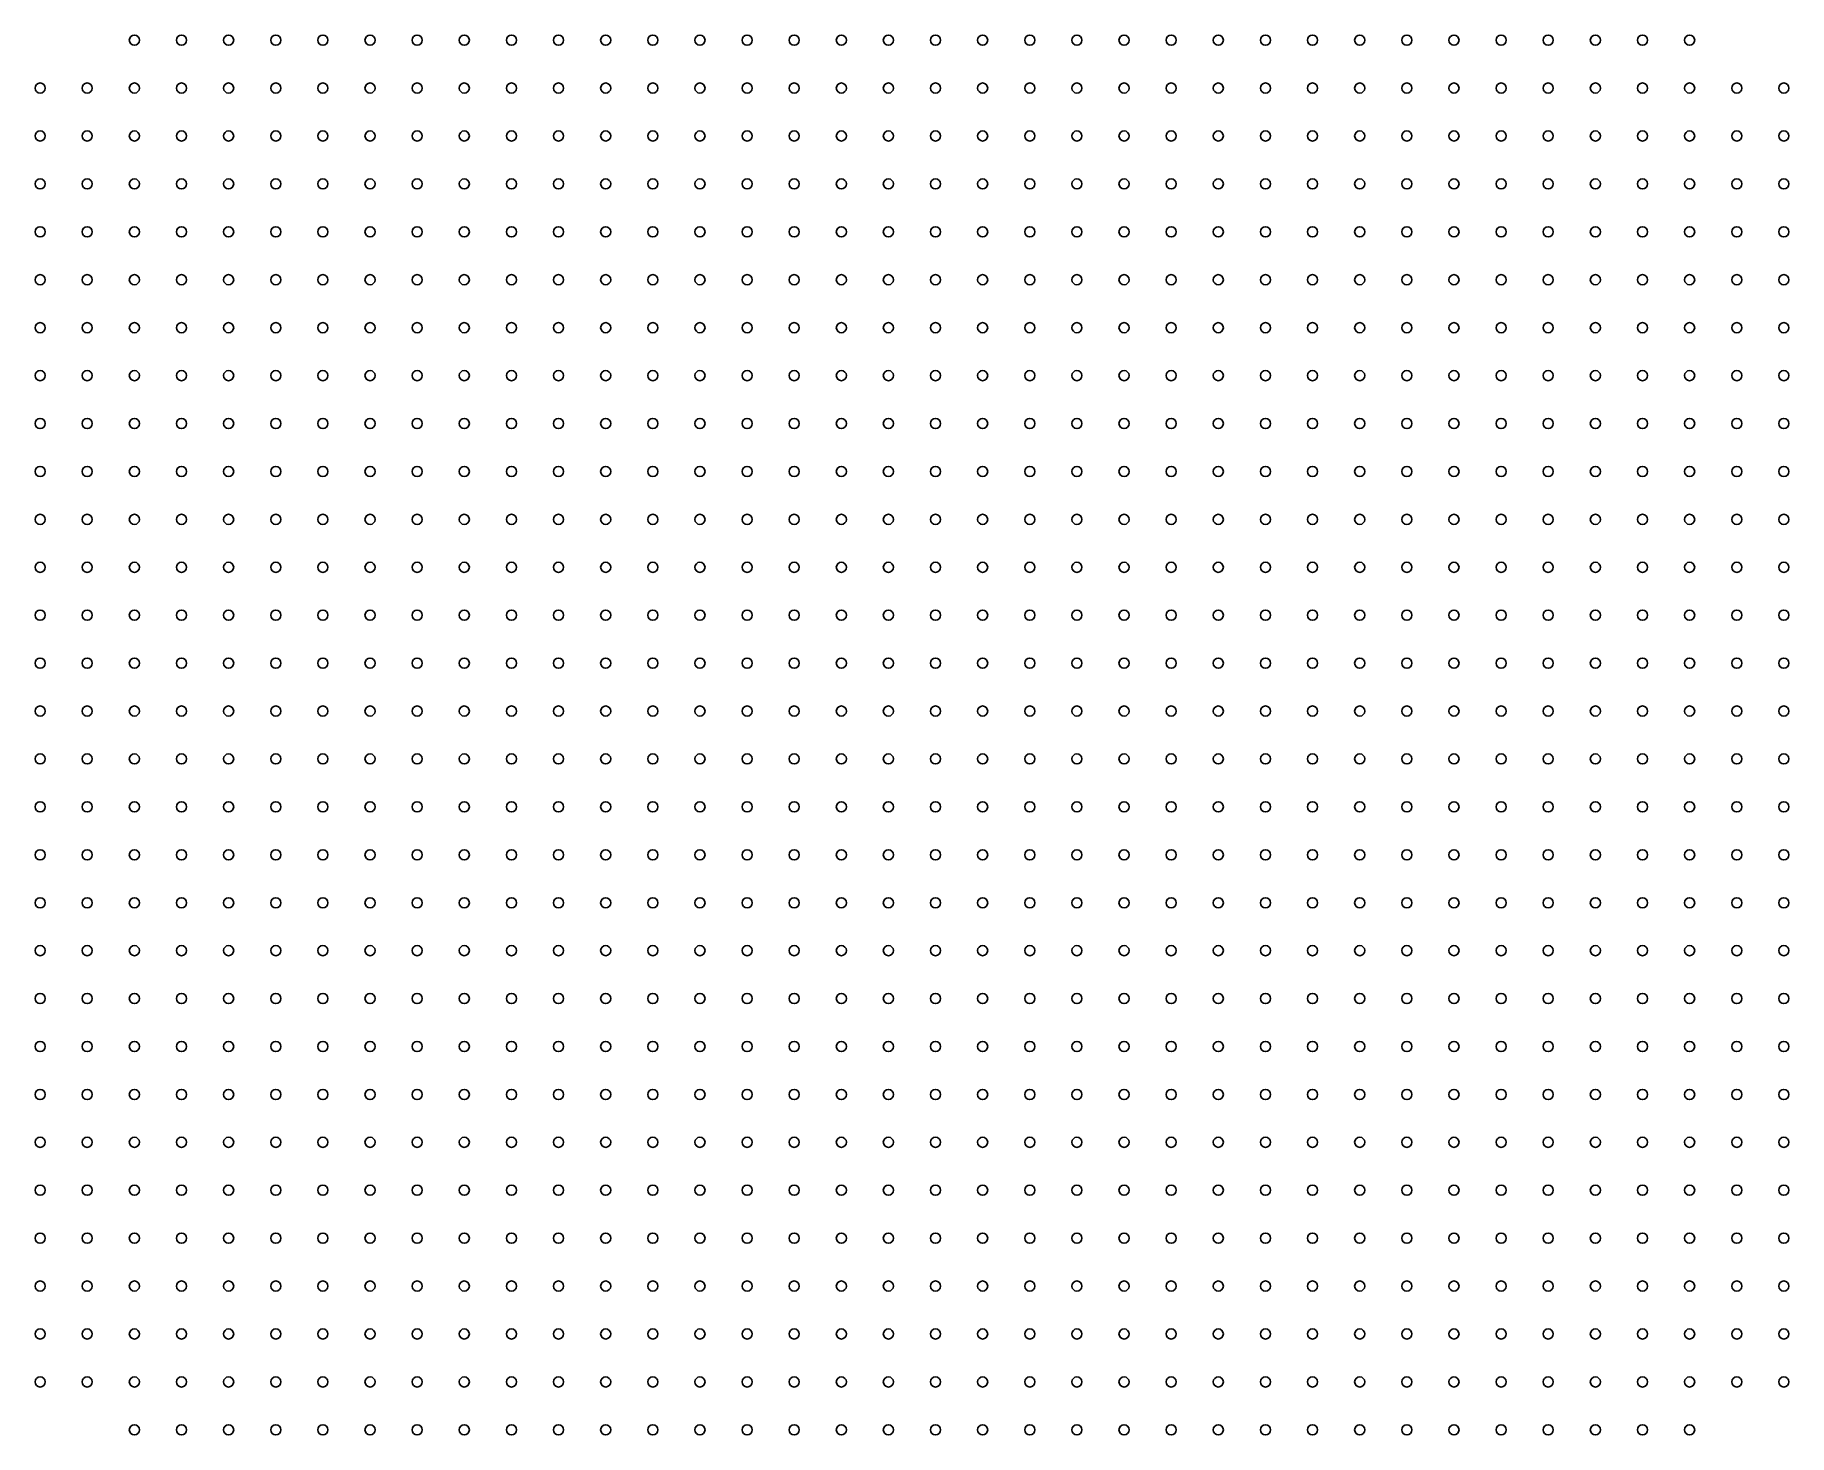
# Model space of a CAD drawing. Header units: inches. Extents: x 1 to 22.6, y 1.2 to 18.4.
import ezdxf

# ---------------------------------------------------------------- set-up
doc = ezdxf.new("R2010")
doc.units = ezdxf.units.IN
doc.header["$MEASUREMENT"] = 0
doc.layers.add('Default', color=18, linetype='Continuous', true_color=0x000000)

msp = doc.modelspace()

# ---------------------------------------------------------------- linework, layer by layer
at = {"layer": 'Default'}
for centre in [(2.18, 18.386), (2.761, 18.386), (3.342, 18.386), (3.923, 18.386), (4.504, 18.386), (5.085, 18.386), (5.666, 18.386), (6.247, 18.386), (6.828, 18.386), (7.409, 18.386), (7.99, 18.386), (8.571, 18.386), (9.152, 18.386), (9.733, 18.386), (10.314, 18.386), (10.895, 18.386), (11.475, 18.386), (12.056, 18.386), (12.637, 18.386), (13.218, 18.386), (13.799, 18.386), (14.38, 18.386), (14.961, 18.386), (15.542, 18.386), (16.123, 18.386), (16.704, 18.386), (17.285, 18.386), (17.866, 18.386), (18.447, 18.386), (19.028, 18.386), (19.609, 18.386), (20.19, 18.386), (20.771, 18.386), (21.352, 18.386), (1.018, 17.796), (1.599, 17.796), (2.18, 17.796), (2.761, 17.796), (3.342, 17.796), (3.923, 17.796), (4.504, 17.796), (5.085, 17.796), (5.666, 17.796), (6.247, 17.796), (6.828, 17.796), (7.409, 17.796), (7.99, 17.796), (8.571, 17.796), (9.152, 17.796), (9.733, 17.796), (10.314, 17.796), (10.895, 17.796), (11.475, 17.796), (12.056, 17.796), (12.637, 17.796), (13.218, 17.796), (13.799, 17.796), (14.38, 17.796), (14.961, 17.796), (15.542, 17.796), (16.123, 17.796), (16.704, 17.796), (17.285, 17.796), (17.866, 17.796), (18.447, 17.796), (19.028, 17.796), (19.609, 17.796), (20.19, 17.796), (20.771, 17.796), (21.352, 17.796), (21.933, 17.796), (22.513, 17.796), (1.018, 17.205), (1.599, 17.205), (2.18, 17.205), (2.761, 17.205), (3.342, 17.205), (3.923, 17.205), (4.504, 17.205), (5.085, 17.205), (5.666, 17.205), (6.247, 17.205), (6.828, 17.205), (7.409, 17.205), (7.99, 17.205), (8.571, 17.205), (9.152, 17.205), (9.733, 17.205), (10.314, 17.205), (10.895, 17.205), (11.475, 17.205), (12.056, 17.205), (12.637, 17.205), (13.218, 17.205), (13.799, 17.205), (14.38, 17.205), (14.961, 17.205), (15.542, 17.205), (16.123, 17.205), (16.704, 17.205), (17.285, 17.205), (17.866, 17.205), (18.447, 17.205), (19.028, 17.205), (19.609, 17.205), (20.19, 17.205), (20.771, 17.205), (21.352, 17.205), (21.933, 17.205), (22.513, 17.205), (1.018, 16.614), (1.599, 16.614), (2.18, 16.614), (2.761, 16.614), (3.342, 16.614), (3.923, 16.614), (4.504, 16.614), (5.085, 16.614), (5.666, 16.614), (6.247, 16.614), (6.828, 16.614), (7.409, 16.614), (7.99, 16.614), (8.571, 16.614), (9.152, 16.614), (9.733, 16.614), (10.314, 16.614), (10.895, 16.614), (11.475, 16.614), (12.056, 16.614), (12.637, 16.614), (13.218, 16.614), (13.799, 16.614), (14.38, 16.614), (14.961, 16.614), (15.542, 16.614), (16.123, 16.614), (16.704, 16.614), (17.285, 16.614), (17.866, 16.614), (18.447, 16.614), (19.028, 16.614), (19.609, 16.614), (20.19, 16.614), (20.771, 16.614), (21.352, 16.614), (21.933, 16.614), (22.513, 16.614), (1.018, 16.024), (1.599, 16.024), (2.18, 16.024), (2.761, 16.024), (3.342, 16.024), (3.923, 16.024), (4.504, 16.024), (5.085, 16.024), (5.666, 16.024), (6.247, 16.024), (6.828, 16.024), (7.409, 16.024), (7.99, 16.024), (8.571, 16.024), (9.152, 16.024), (9.733, 16.024), (10.314, 16.024), (10.895, 16.024), (11.475, 16.024), (12.056, 16.024), (12.637, 16.024), (13.218, 16.024), (13.799, 16.024), (14.38, 16.024), (14.961, 16.024), (15.542, 16.024), (16.123, 16.024), (16.704, 16.024), (17.285, 16.024), (17.866, 16.024), (18.447, 16.024), (19.028, 16.024), (19.609, 16.024), (20.19, 16.024), (20.771, 16.024), (21.352, 16.024), (21.933, 16.024), (22.513, 16.024), (1.018, 15.433), (1.599, 15.433), (2.18, 15.433), (2.761, 15.433), (3.342, 15.433), (3.923, 15.433), (4.504, 15.433), (5.085, 15.433), (5.666, 15.433), (6.247, 15.433), (6.828, 15.433), (7.409, 15.433), (7.99, 15.433), (8.571, 15.433), (9.152, 15.433), (9.733, 15.433), (10.314, 15.433), (10.895, 15.433), (11.475, 15.433), (12.056, 15.433), (12.637, 15.433), (13.218, 15.433), (13.799, 15.433), (14.38, 15.433), (14.961, 15.433), (15.542, 15.433), (16.123, 15.433), (16.704, 15.433), (17.285, 15.433), (17.866, 15.433), (18.447, 15.433), (19.028, 15.433), (19.609, 15.433), (20.19, 15.433), (20.771, 15.433), (21.352, 15.433), (21.933, 15.433), (22.513, 15.433), (1.018, 14.842), (1.599, 14.842), (2.18, 14.842), (2.761, 14.842), (3.342, 14.842), (3.923, 14.842), (4.504, 14.842), (5.085, 14.842), (5.666, 14.842), (6.247, 14.842), (6.828, 14.842), (7.409, 14.842), (7.99, 14.842), (8.571, 14.842), (9.152, 14.842), (9.733, 14.842), (10.314, 14.842), (10.895, 14.842), (11.475, 14.842), (12.056, 14.842), (12.637, 14.842), (13.218, 14.842), (13.799, 14.842), (14.38, 14.842), (14.961, 14.842), (15.542, 14.842), (16.123, 14.842), (16.704, 14.842), (17.285, 14.842), (17.866, 14.842), (18.447, 14.842), (19.028, 14.842), (19.609, 14.842), (20.19, 14.842), (20.771, 14.842), (21.352, 14.842), (21.933, 14.842), (22.513, 14.842), (1.018, 14.251), (1.599, 14.251), (2.18, 14.251), (2.761, 14.251), (3.342, 14.251), (3.923, 14.251), (4.504, 14.251), (5.085, 14.251), (5.666, 14.251), (6.247, 14.251), (6.828, 14.251), (7.409, 14.251), (7.99, 14.251), (8.571, 14.251), (9.152, 14.251), (9.733, 14.251), (10.314, 14.251), (10.895, 14.251), (11.475, 14.251), (12.056, 14.251), (12.637, 14.251), (13.218, 14.251), (13.799, 14.251), (14.38, 14.251), (14.961, 14.251), (15.542, 14.251), (16.123, 14.251), (16.704, 14.251), (17.285, 14.251), (17.866, 14.251), (18.447, 14.251), (19.028, 14.251), (19.609, 14.251), (20.19, 14.251), (20.771, 14.251), (21.352, 14.251), (21.933, 14.251), (22.513, 14.251), (1.018, 13.661), (1.599, 13.661), (2.18, 13.661), (2.761, 13.661), (3.342, 13.661), (3.923, 13.661), (4.504, 13.661), (5.085, 13.661), (5.666, 13.661), (6.247, 13.661), (6.828, 13.661), (7.409, 13.661), (7.99, 13.661), (8.571, 13.661), (9.152, 13.661), (9.733, 13.661), (10.314, 13.661), (10.895, 13.661), (11.475, 13.661), (12.056, 13.661), (12.637, 13.661), (13.218, 13.661), (13.799, 13.661), (14.38, 13.661), (14.961, 13.661), (15.542, 13.661), (16.123, 13.661), (16.704, 13.661), (17.285, 13.661), (17.866, 13.661), (18.447, 13.661), (19.028, 13.661), (19.609, 13.661), (20.19, 13.661), (20.771, 13.661), (21.352, 13.661), (21.933, 13.661), (22.513, 13.661), (1.018, 13.07), (1.599, 13.07), (2.18, 13.07), (2.761, 13.07), (3.342, 13.07), (3.923, 13.07), (4.504, 13.07), (5.085, 13.07), (5.666, 13.07), (6.247, 13.07), (6.828, 13.07), (7.409, 13.07), (7.99, 13.07), (8.571, 13.07), (9.152, 13.07), (9.733, 13.07), (10.314, 13.07), (10.895, 13.07), (11.475, 13.07), (12.056, 13.07), (12.637, 13.07), (13.218, 13.07), (13.799, 13.07), (14.38, 13.07), (14.961, 13.07), (15.542, 13.07), (16.123, 13.07), (16.704, 13.07), (17.285, 13.07), (17.866, 13.07), (18.447, 13.07), (19.028, 13.07), (19.609, 13.07), (20.19, 13.07), (20.771, 13.07), (21.352, 13.07), (21.933, 13.07), (22.513, 13.07), (1.018, 12.479), (1.599, 12.479), (2.18, 12.479), (2.761, 12.479), (3.342, 12.479), (3.923, 12.479), (4.504, 12.479), (5.085, 12.479), (5.666, 12.479), (6.247, 12.479), (6.828, 12.479), (7.409, 12.479), (7.99, 12.479), (8.571, 12.479), (9.152, 12.479), (9.733, 12.479), (10.314, 12.479), (10.895, 12.479), (11.475, 12.479), (12.056, 12.479), (12.637, 12.479), (13.218, 12.479), (13.799, 12.479), (14.38, 12.479), (14.961, 12.479), (15.542, 12.479), (16.123, 12.479), (16.704, 12.479), (17.285, 12.479), (17.866, 12.479), (18.447, 12.479), (19.028, 12.479), (19.609, 12.479), (20.19, 12.479), (20.771, 12.479), (21.352, 12.479), (21.933, 12.479), (22.513, 12.479), (1.018, 11.888), (1.599, 11.888), (2.18, 11.888), (2.761, 11.888), (3.342, 11.888), (3.923, 11.888), (4.504, 11.888), (5.085, 11.888), (5.666, 11.888), (6.247, 11.888), (6.828, 11.888), (7.409, 11.888), (7.99, 11.888), (8.571, 11.888), (9.152, 11.888), (9.733, 11.888), (10.314, 11.888), (10.895, 11.888), (11.475, 11.888), (12.056, 11.888), (12.637, 11.888), (13.218, 11.888), (13.799, 11.888), (14.38, 11.888), (14.961, 11.888), (15.542, 11.888), (16.123, 11.888), (16.704, 11.888), (17.285, 11.888), (17.866, 11.888), (18.447, 11.888), (19.028, 11.888), (19.609, 11.888), (20.19, 11.888), (20.771, 11.888), (21.352, 11.888), (21.933, 11.888), (22.513, 11.888), (1.018, 11.298), (1.599, 11.298), (2.18, 11.298), (2.761, 11.298), (3.342, 11.298), (3.923, 11.298), (4.504, 11.298), (5.085, 11.298), (5.666, 11.298), (6.247, 11.298), (6.828, 11.298), (7.409, 11.298), (7.99, 11.298), (8.571, 11.298), (9.152, 11.298), (9.733, 11.298), (10.314, 11.298), (10.895, 11.298), (11.475, 11.298), (12.056, 11.298), (12.637, 11.298), (13.218, 11.298), (13.799, 11.298), (14.38, 11.298), (14.961, 11.298), (15.542, 11.298), (16.123, 11.298), (16.704, 11.298), (17.285, 11.298), (17.866, 11.298), (18.447, 11.298), (19.028, 11.298), (19.609, 11.298), (20.19, 11.298), (20.771, 11.298), (21.352, 11.298), (21.933, 11.298), (22.513, 11.298), (1.018, 10.707), (1.599, 10.707), (2.18, 10.707), (2.761, 10.707), (3.342, 10.707), (3.923, 10.707), (4.504, 10.707), (5.085, 10.707), (5.666, 10.707), (6.247, 10.707), (6.828, 10.707), (7.409, 10.707), (7.99, 10.707), (8.571, 10.707), (9.152, 10.707), (9.733, 10.707), (10.314, 10.707), (10.895, 10.707), (11.475, 10.707), (12.056, 10.707), (12.637, 10.707), (13.218, 10.707), (13.799, 10.707), (14.38, 10.707), (14.961, 10.707), (15.542, 10.707), (16.123, 10.707), (16.704, 10.707), (17.285, 10.707), (17.866, 10.707), (18.447, 10.707), (19.028, 10.707), (19.609, 10.707), (20.19, 10.707), (20.771, 10.707), (21.352, 10.707), (21.933, 10.707), (22.513, 10.707), (1.018, 10.116), (1.599, 10.116), (2.18, 10.116), (2.761, 10.116), (3.342, 10.116), (3.923, 10.116), (4.504, 10.116), (5.085, 10.116), (5.666, 10.116), (6.247, 10.116), (6.828, 10.116), (7.409, 10.116), (7.99, 10.116), (8.571, 10.116), (9.152, 10.116), (9.733, 10.116), (10.314, 10.116), (10.895, 10.116), (11.475, 10.116), (12.056, 10.116), (12.637, 10.116), (13.218, 10.116), (13.799, 10.116), (14.38, 10.116), (14.961, 10.116), (15.542, 10.116), (16.123, 10.116), (16.704, 10.116), (17.285, 10.116), (17.866, 10.116), (18.447, 10.116), (19.028, 10.116), (19.609, 10.116), (20.19, 10.116), (20.771, 10.116), (21.352, 10.116), (21.933, 10.116), (22.513, 10.116), (1.018, 9.526), (1.599, 9.526), (2.18, 9.526), (2.761, 9.526), (3.342, 9.526), (3.923, 9.526), (4.504, 9.526), (5.085, 9.526), (5.666, 9.526), (6.247, 9.526), (6.828, 9.526), (7.409, 9.526), (7.99, 9.526), (8.571, 9.526), (9.152, 9.526), (9.733, 9.526), (10.314, 9.526), (10.895, 9.526), (11.475, 9.526), (12.056, 9.526), (12.637, 9.526), (13.218, 9.526), (13.799, 9.526), (14.38, 9.526), (14.961, 9.526), (15.542, 9.526), (16.123, 9.526), (16.704, 9.526), (17.285, 9.526), (17.866, 9.526), (18.447, 9.526), (19.028, 9.526), (19.609, 9.526), (20.19, 9.526), (20.771, 9.526), (21.352, 9.526), (21.933, 9.526), (22.513, 9.526), (1.018, 8.935), (1.599, 8.935), (2.18, 8.935), (2.761, 8.935), (3.342, 8.935), (3.923, 8.935), (4.504, 8.935), (5.085, 8.935), (5.666, 8.935), (6.247, 8.935), (6.828, 8.935), (7.409, 8.935), (7.99, 8.935), (8.571, 8.935), (9.152, 8.935), (9.733, 8.935), (10.314, 8.935), (10.895, 8.935), (11.475, 8.935), (12.056, 8.935), (12.637, 8.935), (13.218, 8.935), (13.799, 8.935), (14.38, 8.935), (14.961, 8.935), (15.542, 8.935), (16.123, 8.935), (16.704, 8.935), (17.285, 8.935), (17.866, 8.935), (18.447, 8.935), (19.028, 8.935), (19.609, 8.935), (20.19, 8.935), (20.771, 8.935), (21.352, 8.935), (21.933, 8.935), (22.513, 8.935), (1.018, 8.344), (1.599, 8.344), (2.18, 8.344), (2.761, 8.344), (3.342, 8.344), (3.923, 8.344), (4.504, 8.344), (5.085, 8.344), (5.666, 8.344), (6.247, 8.344), (6.828, 8.344), (7.409, 8.344), (7.99, 8.344), (8.571, 8.344), (9.152, 8.344), (9.733, 8.344), (10.314, 8.344), (10.895, 8.344), (11.475, 8.344), (12.056, 8.344), (12.637, 8.344), (13.218, 8.344), (13.799, 8.344), (14.38, 8.344), (14.961, 8.344), (15.542, 8.344), (16.123, 8.344), (16.704, 8.344), (17.285, 8.344), (17.866, 8.344), (18.447, 8.344), (19.028, 8.344), (19.609, 8.344), (20.19, 8.344), (20.771, 8.344), (21.352, 8.344), (21.933, 8.344), (22.513, 8.344), (1.018, 7.753), (1.599, 7.753), (2.18, 7.753), (2.761, 7.753), (3.342, 7.753), (3.923, 7.753), (4.504, 7.753), (5.085, 7.753), (5.666, 7.753), (6.247, 7.753), (6.828, 7.753), (7.409, 7.753), (7.99, 7.753), (8.571, 7.753), (9.152, 7.753), (9.733, 7.753), (10.314, 7.753), (10.895, 7.753), (11.475, 7.753), (12.056, 7.753), (12.637, 7.753), (13.218, 7.753), (13.799, 7.753), (14.38, 7.753), (14.961, 7.753), (15.542, 7.753), (16.123, 7.753), (16.704, 7.753), (17.285, 7.753), (17.866, 7.753), (18.447, 7.753), (19.028, 7.753), (19.609, 7.753), (20.19, 7.753), (20.771, 7.753), (21.352, 7.753), (21.933, 7.753), (22.513, 7.753), (1.018, 7.163), (1.599, 7.163), (2.18, 7.163), (2.761, 7.163), (3.342, 7.163), (3.923, 7.163), (4.504, 7.163), (5.085, 7.163), (5.666, 7.163), (6.247, 7.163), (6.828, 7.163), (7.409, 7.163), (7.99, 7.163), (8.571, 7.163), (9.152, 7.163), (9.733, 7.163), (10.314, 7.163), (10.895, 7.163), (11.475, 7.163), (12.056, 7.163), (12.637, 7.163), (13.218, 7.163), (13.799, 7.163), (14.38, 7.163), (14.961, 7.163), (15.542, 7.163), (16.123, 7.163), (16.704, 7.163), (17.285, 7.163), (17.866, 7.163), (18.447, 7.163), (19.028, 7.163), (19.609, 7.163), (20.19, 7.163), (20.771, 7.163), (21.352, 7.163), (21.933, 7.163), (22.513, 7.163), (1.018, 6.572), (1.599, 6.572), (2.18, 6.572), (2.761, 6.572), (3.342, 6.572), (3.923, 6.572), (4.504, 6.572), (5.085, 6.572), (5.666, 6.572), (6.247, 6.572), (6.828, 6.572), (7.409, 6.572), (7.99, 6.572), (8.571, 6.572), (9.152, 6.572), (9.733, 6.572), (10.314, 6.572), (10.895, 6.572), (11.475, 6.572), (12.056, 6.572), (12.637, 6.572), (13.218, 6.572), (13.799, 6.572), (14.38, 6.572), (14.961, 6.572), (15.542, 6.572), (16.123, 6.572), (16.704, 6.572), (17.285, 6.572), (17.866, 6.572), (18.447, 6.572), (19.028, 6.572), (19.609, 6.572), (20.19, 6.572), (20.771, 6.572), (21.352, 6.572), (21.933, 6.572), (22.513, 6.572), (1.018, 5.981), (1.599, 5.981), (2.18, 5.981), (2.761, 5.981), (3.342, 5.981), (3.923, 5.981), (4.504, 5.981), (5.085, 5.981), (5.666, 5.981), (6.247, 5.981), (6.828, 5.981), (7.409, 5.981), (7.99, 5.981), (8.571, 5.981), (9.152, 5.981), (9.733, 5.981), (10.314, 5.981), (10.895, 5.981), (11.475, 5.981), (12.056, 5.981), (12.637, 5.981), (13.218, 5.981), (13.799, 5.981), (14.38, 5.981), (14.961, 5.981), (15.542, 5.981), (16.123, 5.981), (16.704, 5.981), (17.285, 5.981), (17.866, 5.981), (18.447, 5.981), (19.028, 5.981), (19.609, 5.981), (20.19, 5.981), (20.771, 5.981), (21.352, 5.981), (21.933, 5.981), (22.513, 5.981), (1.018, 5.39), (1.599, 5.39), (2.18, 5.39), (2.761, 5.39), (3.342, 5.39), (3.923, 5.39), (4.504, 5.39), (5.085, 5.39), (5.666, 5.39), (6.247, 5.39), (6.828, 5.39), (7.409, 5.39), (7.99, 5.39), (8.571, 5.39), (9.152, 5.39), (9.733, 5.39), (10.314, 5.39), (10.895, 5.39), (11.475, 5.39), (12.056, 5.39), (12.637, 5.39), (13.218, 5.39), (13.799, 5.39), (14.38, 5.39), (14.961, 5.39), (15.542, 5.39), (16.123, 5.39), (16.704, 5.39), (17.285, 5.39), (17.866, 5.39), (18.447, 5.39), (19.028, 5.39), (19.609, 5.39), (20.19, 5.39), (20.771, 5.39), (21.352, 5.39), (21.933, 5.39), (22.513, 5.39), (1.018, 4.8), (1.599, 4.8), (2.18, 4.8), (2.761, 4.8), (3.342, 4.8), (3.923, 4.8), (4.504, 4.8), (5.085, 4.8), (5.666, 4.8), (6.247, 4.8), (6.828, 4.8), (7.409, 4.8), (7.99, 4.8), (8.571, 4.8), (9.152, 4.8), (9.733, 4.8), (10.314, 4.8), (10.895, 4.8), (11.475, 4.8), (12.056, 4.8), (12.637, 4.8), (13.218, 4.8), (13.799, 4.8), (14.38, 4.8), (14.961, 4.8), (15.542, 4.8), (16.123, 4.8), (16.704, 4.8), (17.285, 4.8), (17.866, 4.8), (18.447, 4.8), (19.028, 4.8), (19.609, 4.8), (20.19, 4.8), (20.771, 4.8), (21.352, 4.8), (21.933, 4.8), (22.513, 4.8), (1.018, 4.209), (1.599, 4.209), (2.18, 4.209), (2.761, 4.209), (3.342, 4.209), (3.923, 4.209), (4.504, 4.209), (5.085, 4.209), (5.666, 4.209), (6.247, 4.209), (6.828, 4.209), (7.409, 4.209), (7.99, 4.209), (8.571, 4.209), (9.152, 4.209), (9.733, 4.209), (10.314, 4.209), (10.895, 4.209), (11.475, 4.209), (12.056, 4.209), (12.637, 4.209), (13.218, 4.209), (13.799, 4.209), (14.38, 4.209), (14.961, 4.209), (15.542, 4.209), (16.123, 4.209), (16.704, 4.209), (17.285, 4.209), (17.866, 4.209), (18.447, 4.209), (19.028, 4.209), (19.609, 4.209), (20.19, 4.209), (20.771, 4.209), (21.352, 4.209), (21.933, 4.209), (22.513, 4.209), (1.018, 3.618), (1.599, 3.618), (2.18, 3.618), (2.761, 3.618), (3.342, 3.618), (3.923, 3.618), (4.504, 3.618), (5.085, 3.618), (5.666, 3.618), (6.247, 3.618), (6.828, 3.618), (7.409, 3.618), (7.99, 3.618), (8.571, 3.618), (9.152, 3.618), (9.733, 3.618), (10.314, 3.618), (10.895, 3.618), (11.475, 3.618), (12.056, 3.618), (12.637, 3.618), (13.218, 3.618), (13.799, 3.618), (14.38, 3.618), (14.961, 3.618), (15.542, 3.618), (16.123, 3.618), (16.704, 3.618), (17.285, 3.618), (17.866, 3.618), (18.447, 3.618), (19.028, 3.618), (19.609, 3.618), (20.19, 3.618), (20.771, 3.618), (21.352, 3.618), (21.933, 3.618), (22.513, 3.618), (1.018, 3.028), (1.599, 3.028), (2.18, 3.028), (2.761, 3.028), (3.342, 3.028), (3.923, 3.028), (4.504, 3.028), (5.085, 3.028), (5.666, 3.028), (6.247, 3.028), (6.828, 3.028), (7.409, 3.028), (7.99, 3.028), (8.571, 3.028), (9.152, 3.028), (9.733, 3.028), (10.314, 3.028), (10.895, 3.028), (11.475, 3.028), (12.056, 3.028), (12.637, 3.028), (13.218, 3.028), (13.799, 3.028), (14.38, 3.028), (14.961, 3.028), (15.542, 3.028), (16.123, 3.028), (16.704, 3.028), (17.285, 3.028), (17.866, 3.028), (18.447, 3.028), (19.028, 3.028), (19.609, 3.028), (20.19, 3.028), (20.771, 3.028), (21.352, 3.028), (21.933, 3.028), (22.513, 3.028), (1.018, 2.437), (1.599, 2.437), (2.18, 2.437), (2.761, 2.437), (3.342, 2.437), (3.923, 2.437), (4.504, 2.437), (5.085, 2.437), (5.666, 2.437), (6.247, 2.437), (6.828, 2.437), (7.409, 2.437), (7.99, 2.437), (8.571, 2.437), (9.152, 2.437), (9.733, 2.437), (10.314, 2.437), (10.895, 2.437), (11.475, 2.437), (12.056, 2.437), (12.637, 2.437), (13.218, 2.437), (13.799, 2.437), (14.38, 2.437), (14.961, 2.437), (15.542, 2.437), (16.123, 2.437), (16.704, 2.437), (17.285, 2.437), (17.866, 2.437), (18.447, 2.437), (19.028, 2.437), (19.609, 2.437), (20.19, 2.437), (20.771, 2.437), (21.352, 2.437), (21.933, 2.437), (22.513, 2.437), (1.018, 1.846), (1.599, 1.846), (2.18, 1.846), (2.761, 1.846), (3.342, 1.846), (3.923, 1.846), (4.504, 1.846), (5.085, 1.846), (5.666, 1.846), (6.247, 1.846), (6.828, 1.846), (7.409, 1.846), (7.99, 1.846), (8.571, 1.846), (9.152, 1.846), (9.733, 1.846), (10.314, 1.846), (10.895, 1.846), (11.475, 1.846), (12.056, 1.846), (12.637, 1.846), (13.218, 1.846), (13.799, 1.846), (14.38, 1.846), (14.961, 1.846), (15.542, 1.846), (16.123, 1.846), (16.704, 1.846), (17.285, 1.846), (17.866, 1.846), (18.447, 1.846), (19.028, 1.846), (19.609, 1.846), (20.19, 1.846), (20.771, 1.846), (21.352, 1.846), (21.933, 1.846), (22.513, 1.846), (2.18, 1.255), (2.761, 1.255), (3.342, 1.255), (3.923, 1.255), (4.504, 1.255), (5.085, 1.255), (5.666, 1.255), (6.247, 1.255), (6.828, 1.255), (7.409, 1.255), (7.99, 1.255), (8.571, 1.255), (9.152, 1.255), (9.733, 1.255), (10.314, 1.255), (10.895, 1.255), (11.475, 1.255), (12.056, 1.255), (12.637, 1.255), (13.218, 1.255), (13.799, 1.255), (14.38, 1.255), (14.961, 1.255), (15.542, 1.255), (16.123, 1.255), (16.704, 1.255), (17.285, 1.255), (17.866, 1.255), (18.447, 1.255), (19.028, 1.255), (19.609, 1.255), (20.19, 1.255), (20.771, 1.255), (21.352, 1.255)]:
    msp.add_circle(centre, 0.0625, dxfattribs=at)

doc.saveas('drawing.dxf')
